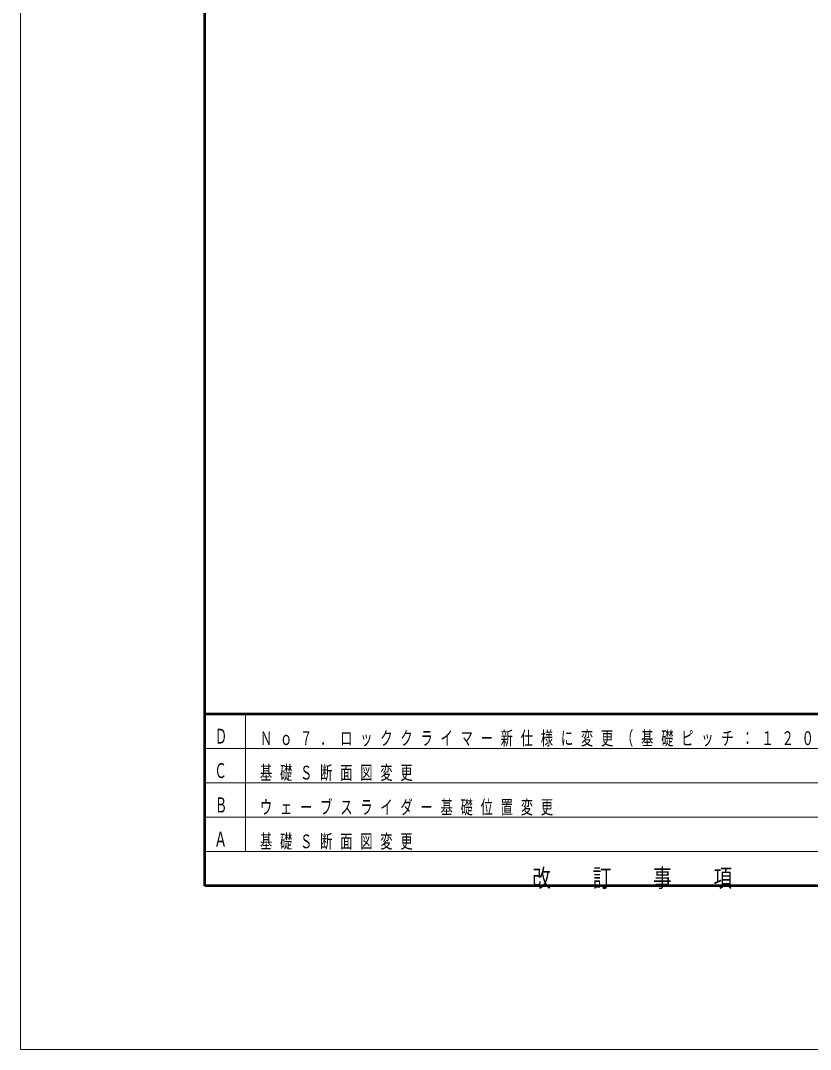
# Model space of a CAD drawing. Units: millimetres on the paper. Extents: x 6 to 426, y -599 to 292.
# Drawn here: x 5.5 to 102, y -599 to -473.2 of the extents above; entities that cross this region are included whole.
import ezdxf
from ezdxf.enums import TextEntityAlignment as Align

# ---------------------------------------------------------------- set-up
doc = ezdxf.new("R2010")
doc.units = ezdxf.units.MM
for name, color, linetype, lineweight in [('0_2', 7, 'Continuous', 13), ('2D', 7, 'Continuous', 13), ('FMT', 7, 'Continuous', 50)]:
    doc.layers.add(name, color=color, linetype=linetype, lineweight=lineweight)
doc.styles.add('ＭＳ ゴシック', font='')
doc.styles.get('ＭＳ ゴシック').set_extended_font_data('MS Gothic')

msp = doc.modelspace()

# ---------------------------------------------------------------- linework, layer by layer
at = {"layer": '0_2', "color": 140, "lineweight": 50}
msp.add_line((28, -558), (403, -558), dxfattribs=at)
at = {"layer": '0_2'}
for p, q in [((33, -558), (33, -574.8)), ((28, -562.2), (165, -562.2)), ((28, -566.4), (165, -566.4)), ((28, -570.6), (165, -570.6)), ((28, -574.8), (165, -574.8))]:
    msp.add_line(p, q, dxfattribs=at)
at = {"layer": '2D'}
for p, q in [((5.5, -302), (5.5, -599)), ((5.5, -599), (425.5, -599)), ((425.5, -599), (5.5, -599))]:
    msp.add_line(p, q, dxfattribs=at)
at = {"layer": 'FMT'}
msp.add_lwpolyline([(28, -579), (28, -322), (403, -322), (403, -579)], close=True, dxfattribs=at)

# ---------------------------------------------------------------- texts
at = {"layer": '0_2', "style": 'ＭＳ ゴシック'}
for s, width, p in [('Ｄ', 0.6, (29.25, -562.183)), ('Ｃ', 0.6, (29.19, -566.383)), ('Ｂ', 0.6, (29.25, -570.583)), ('Ａ', 0.65, (29.131, -574.783))]:
    msp.add_text(s, height=1.833, dxfattribs=dict(at, width=width)).set_placement(p, align=Align.BOTTOM_LEFT)
at = {"layer": '0_2', "attachment_point": 7, "style": 'ＭＳ ゴシック'}
for s, insert, char_height in [('\\T1.64;\\W0.65;Ｎｏ７．ロッククライマー新仕様に変更（基礎ピッチ：１２０５→１２５０）', (34.755, -562.017), 1.686), ('\\T1.64;\\W0.65;基礎Ｓ断面図変更', (34.755, -566.217), 1.686), ('\\T1.64;\\W0.65;ウェーブスライダー基礎位置変更', (34.755, -570.417), 1.686), ('\\T1.64;\\W0.65;基礎Ｓ断面図変更', (34.755, -574.617), 1.686), ('\\T1.64;\\W0.75;改\u3000訂\u3000事\u3000項', (68.05, -579.4), 2.199)]:
    msp.add_mtext(s, dxfattribs=dict(at, insert=insert, char_height=char_height))

doc.saveas('drawing.dxf')
